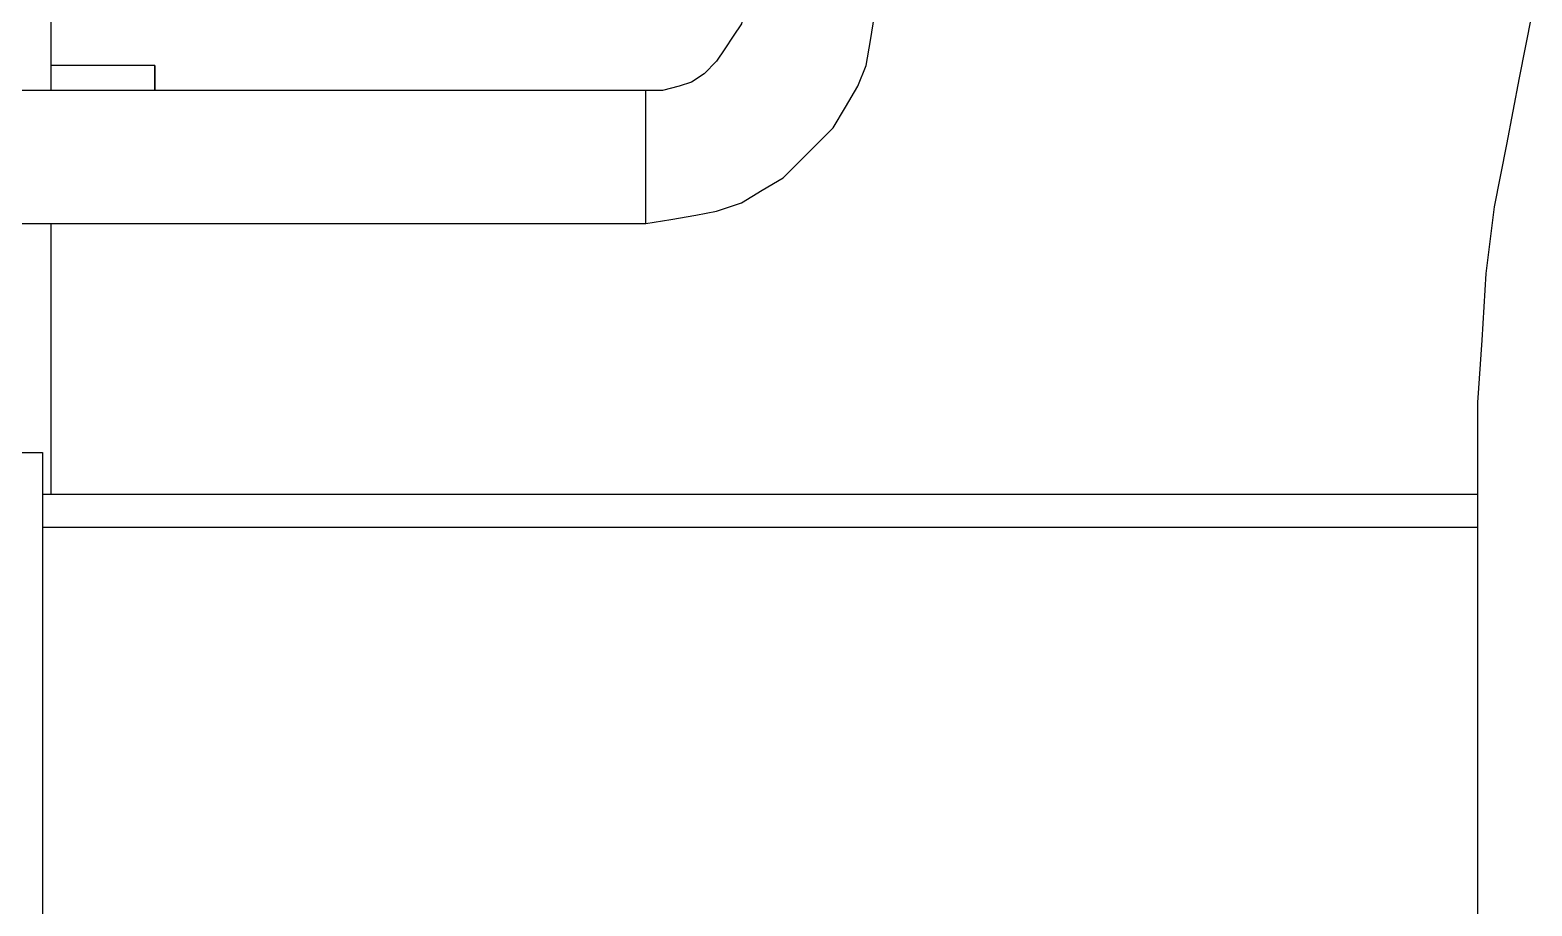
# Model space of a CAD drawing. Extents: x 3 to 592, y 5 to 207.
# Drawn here: x 201.33 to 214.07, y 167.15 to 174.57 of the extents above; entities that cross this region are included whole.
import ezdxf

# ---------------------------------------------------------------- set-up
doc = ezdxf.new("R2010")
doc.units = 0
doc.layers.get('0').update_dxf_attribs({"linetype": 'CONTINUOUS'})

msp = doc.modelspace()

# ---------------------------------------------------------------- linework, layer by layer
at = {"color": 7}
for points in [[(207.398056, 174.907222), (207.398056, 174.766111), (207.362778, 174.625), (207.292222, 174.519167), (207.221667, 174.413333), (207.151111, 174.3075), (207.045278, 174.201667), (206.939444, 174.131111), (206.833611, 174.095833), (206.6925, 174.060556), (206.551389, 174.060556)], [(206.551389, 172.931667), (206.763056, 172.966944), (206.974722, 173.002222), (207.151111, 173.0375), (207.362778, 173.108056), (207.539167, 173.213889), (207.715556, 173.319722), (207.856667, 173.460833), (207.997778, 173.601944), (208.138889, 173.743056), (208.244722, 173.919444), (208.350556, 174.095833), (208.421111, 174.272222), (208.456389, 174.483889), (208.491667, 174.695556), (208.491667, 174.907222)], [(201.506667, 174.801389), (201.506667, 174.060556)], [(213.606944, 170.850278), (213.606944, 171.414722), (213.642222, 171.943889), (213.6775, 172.508333), (213.748056, 173.072778), (213.853889, 173.601944), (213.959722, 174.166389), (214.065556, 174.695556)], [(202.388611, 174.272222), (201.506667, 174.272222)], [(206.551389, 174.060556), (197.449722, 174.060556)], [(206.551389, 173.496111), (206.551389, 173.601944), (206.551389, 173.707778), (206.551389, 173.813611), (206.551389, 173.884167), (206.551389, 173.954722), (206.551389, 173.99), (206.551389, 174.025278), (206.551389, 174.060556)], [(206.551389, 172.931667), (206.551389, 172.966944), (206.551389, 173.002222), (206.551389, 173.0375), (206.551389, 173.108056), (206.551389, 173.213889), (206.551389, 173.284444), (206.551389, 173.390278), (206.551389, 173.496111)], [(200.377778, 172.931667), (206.551389, 172.931667)], [(201.506667, 172.931667), (201.506667, 170.638611)], [(201.048056, 170.991389), (201.118611, 170.991389), (201.189167, 170.991389), (201.259722, 170.991389), (201.295, 170.991389), (201.365556, 170.991389), (201.400833, 170.991389), (201.436111, 170.991389)], [(201.436111, 170.991389), (201.436111, 148.237222)], [(213.606944, 149.754167), (213.606944, 170.850278)], [(201.436111, 170.638611), (213.606944, 170.638611)], [(213.606944, 170.356389), (201.436111, 170.356389)]]:
    msp.add_lwpolyline(points, dxfattribs=at)
msp.add_lwpolyline([(202.388611, 174.060556), (202.388611, 174.095833), (202.388611, 174.166389), (202.388611, 174.236944), (202.388611, 174.272222), (202.388611, 174.236944), (202.388611, 174.201667), (202.388611, 174.131111)], close=True, dxfattribs=at)

doc.saveas('drawing.dxf')
